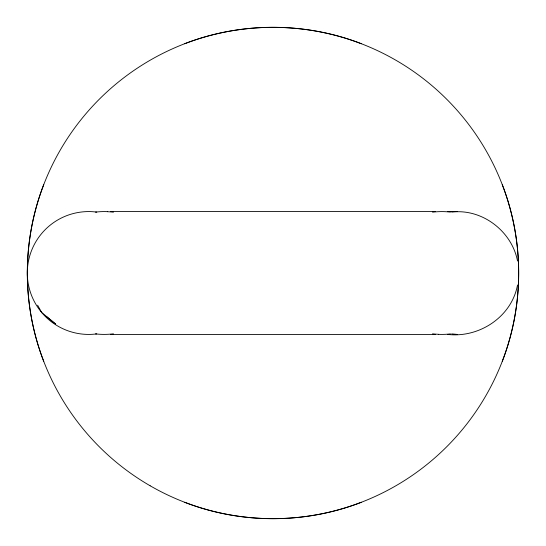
<?xml version="1.0" encoding="UTF-8"?>
<svg xmlns="http://www.w3.org/2000/svg" width="546" height="546" viewBox="0 0 546 546"><rect width="100%" height="100%" fill="white"/><g stroke="black" fill="none" stroke-linecap="round" stroke-linejoin="round"><path stroke-width="0.82" d="M517.519 284.985C511.691 316.864 479.224 338.145 447.672 334.425M43.728 184.664C21.908 240.847 21.908 305.153 43.728 361.336M502.272 361.336C524.092 305.153 524.092 240.847 502.272 184.664M184.664 43.728C240.847 21.908 305.153 21.908 361.336 43.728M361.336 502.272C305.153 524.092 240.847 524.092 184.664 502.272M451.685 212.128C481.975 208.313 511.909 231.224 517.519 261.015M110.483 211.575L435.517 211.575M447.672 211.575L457.275 211.575M110.483 334.425L435.517 334.425M451.685 333.872L457.275 334.425M46.39 316.434L55.651 324.071L41.673 312.483L37.626 305.221M96.744 333.899A61.425 61.425 0 0 1 27.3 273A61.425 61.425 0 0 1 96.744 212.101M95.509 212.114A71.54 71.54 0 0 1 107.651 211.664M107.644 211.705A75.757 75.757 0 0 1 113.445 212.189M113.445 333.831A75.901 75.901 0 0 1 104.32 334.398A71.205 71.205 0 0 1 95.509 333.886M450.491 333.886A71.54 71.54 0 0 1 438.349 334.336M438.356 334.295A75.757 75.757 0 0 1 432.555 333.811M432.555 212.169A75.901 75.901 0 0 1 441.68 211.602A71.205 71.205 0 0 1 450.491 212.114M150.15 485.783A245.7 245.7 0 0 0 518.7 273A245.7 245.7 0 0 0 150.15 60.217A245.7 245.7 0 0 0 150.15 485.783"/></g></svg>
